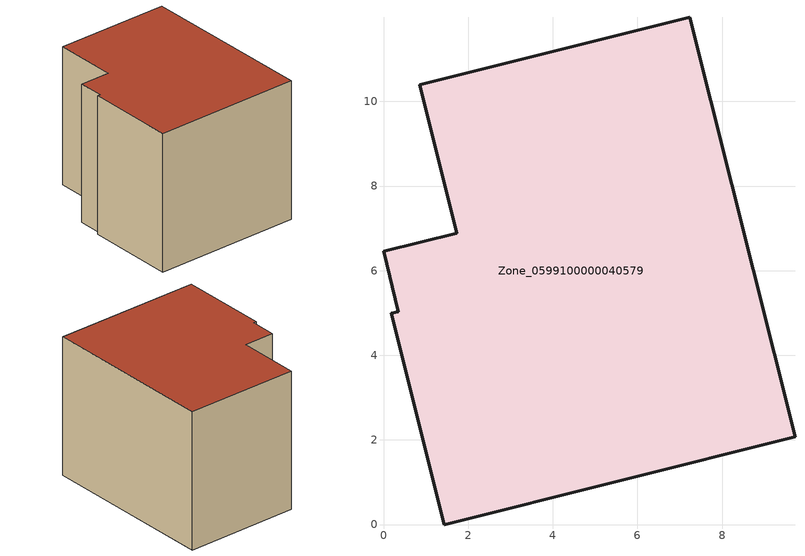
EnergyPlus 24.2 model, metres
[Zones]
Zone_0599100000040579
 floor ground (C_G): 0.19,4.99 0.35,5.03 0,6.46 1.73,6.89 0.86,10.39 7.24,11.98 9.72,2.08 1.43,0 z0
 wall outside (C_F): 0.35,5.03 0.19,4.99 1.43,0 9.72,2.08 7.24,11.98 0.86,10.39 1.73,6.89 0,6.46 0.35,5.03 z0:8.05
 roof outside (C_R): 7.24,11.98 0.86,10.39 1.73,6.89 0,6.46 0.35,5.03 0.19,4.99 1.43,0 9.72,2.08 z8.05
[BUILDING]
Pand.0599100000040579: North Axis=0; Terrain=City; Loads Convergence Tolerance Value=0.04; Temperature Convergence Tolerance Value=0.4; Solar Distribution=FullExterior; Maximum Number of Warmup Days=25; Minimum Number of Warmup Days=1
[Site:Location]
Rotterdam.The.Hague.AP_ZH_NLD Design_Conditions: Latitude=51.96; Longitude=4.45; Time Zone=1; Elevation=-4.5
[SITE:GROUNDTEMPERATURE:BUILDINGSURFACE]
18, 18, 18, 18, 18, 18, 18, 18, 18, 18, 18, 18
[MATERIAL] Thermal Absorptance=0.9; Solar Absorptance=0.7; Visible Absorptance=0.7
Name | Roughness | Thickness | Conductivity | Density | Specific Heat
G.TC.1946-1964 | MediumSmooth | 0.15 | 1 | 540 | 1210
F.TC.1946-1964 | Rough | 0.3 | 0.857143 | 1920 | 840
R.TC.1946-1964 | MediumRough | 0.2 | 0.235294 | 1500 | 1000
[CONSTRUCTION]
C_G: G.TC.1946-1964
C_F: F.TC.1946-1964
C_R: R.TC.1946-1964
[ZONE]
Zone_0599100000040579: Type=1; Multiplier=1; Ceiling Height=Autocalculate; Volume=Autocalculate; Floor Area=autocalculate; Part of Total Floor Area=Yes
[ZONEINFILTRATION:DESIGNFLOWRATE]
Infil_Zone_0599100000040579: Zone or ZoneList or Space or SpaceList=Zone_0599100000040579; Schedule=AlwaysOn; Design Flow Rate Calculation Method=Flow/Area; Flow Rate per Floor Area=0.003; Constant Term Coefficient=1; Temperature Term Coefficient=0; Velocity Term Coefficient=0; Velocity Squared Term Coefficient=0
[HVACTEMPLATE:ZONE:IDEALLOADSAIRSYSTEM]
Zone_0599100000040579: Maximum Heating Supply Air Temperature=50; Minimum Cooling Supply Air Temperature=13; Maximum Heating Supply Air Humidity Ratio=0.0156; Minimum Cooling Supply Air Humidity Ratio=0.0077; Heating Limit=NoLimit; Cooling Limit=NoLimit; Dehumidification Control Type=ConstantSensibleHeatRatio; Cooling Sensible Heat Ratio=0.7; Dehumidification Setpoint=60; Humidification Control Type=None; Humidification Setpoint=30; Outdoor Air Method=None; Outdoor Air Flow Rate per Person=0.00944; Outdoor Air Flow Rate per Zone Floor Area=0; Outdoor Air Flow Rate per Zone=0; Demand Controlled Ventilation Type=None; Outdoor Air Economizer Type=NoEconomizer; Heat Recovery Type=None; Sensible Heat Recovery Effectiveness=0.7; Latent Heat Recovery Effectiveness=0.65
[ZONECONTROL:THERMOSTAT]
ThermostatControl_Zone_0599100000040579: Zone or ZoneList=Zone_0599100000040579; Control Type Schedule=DualSetpointControlType; Control 1=Thermostat_Zone_0599100000040579; Temperature Difference Between Cutout And Setpoint=0
[THERMOSTATSETPOINT:DUALSETPOINT]
Thermostat_Zone_0599100000040579: Heating Setpoint Temperature Schedule=HeatingSetpoint_Zone_0599100000040579; Cooling Setpoint Temperature Schedule=CoolingSetpoint_Zone_0599100000040579
[SCHEDULE:COMPACT]
HeatingSetpoint_Zone_0599100000040579: Through: 12/31, For: AllDays, Until: 24:00, 21
CoolingSetpoint_Zone_0599100000040579: Through: 12/31, For: AllDays, Until: 24:00, 24
DualSetpointControlType: Through: 12/31, For: AllDays, Until: 24:00, 4
AlwaysOn: Through: 12/31, For: AllDays, Until: 24:00, 1
